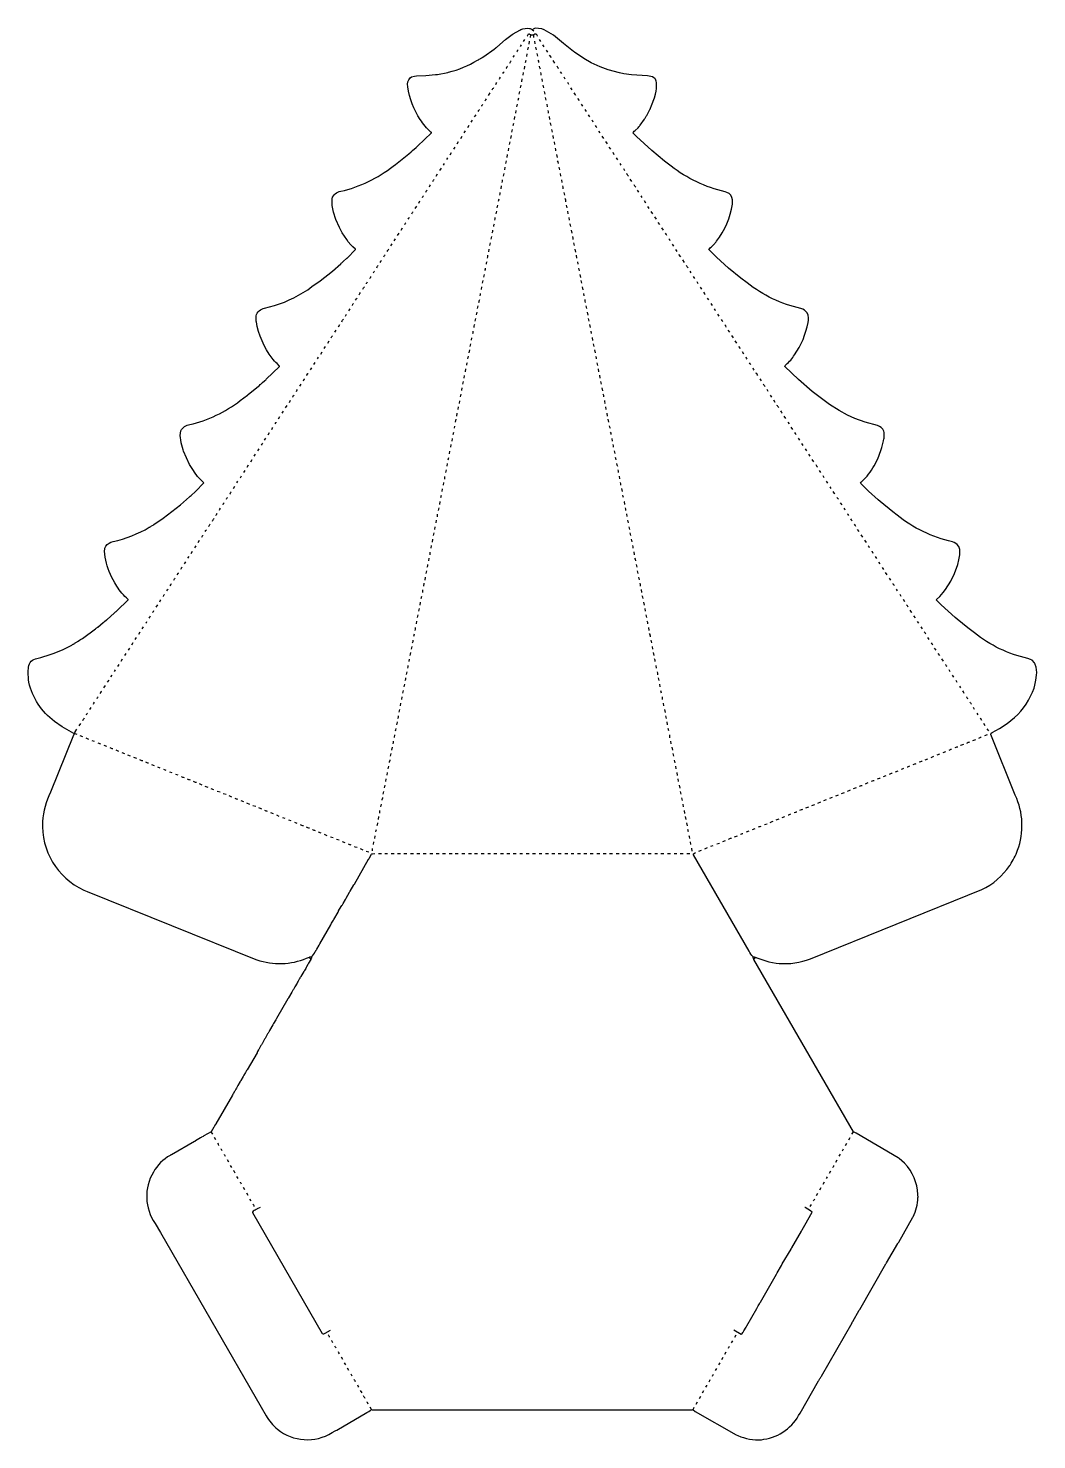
# Model space of a CAD drawing. Extents: x 2 to 7490, y 4 to 5194.
# Drawn here: x 2 to 3709, y 4 to 5194 of the extents above; entities that cross this region are included whole.
import ezdxf

# ---------------------------------------------------------------- set-up
doc = ezdxf.new("R2010")
doc.units = 0
doc.layers.get('0').update_dxf_attribs({"linetype": 'CONTINUOUS'})

msp = doc.modelspace()

# ---------------------------------------------------------------- linework, layer by layer
at = {"color": 7, "linetype": 'CONTINUOUS'}
for points in [[(182, 2597, -0.096114), (173.9, 2599.8), (173, 2600), (170.088235, 2600.352941), (152.1, 2610.2), (126.153846, 2625.230769), (98.195122, 2645.243902, -0.176602), (4.439024, 2789.04878), (3.473815, 2798.023691), (2, 2828), (3.468966, 2844.972414, -0.341539), (34.1, 2876.7), (47.911765, 2880.352941), (83.1, 2890.7), (93.9, 2894.3), (127.9, 2908.2), (162.1, 2925.8, 0.078461), (165.1, 2927.8), (167.1, 2928.8, 0.118981), (170, 2931, 0.129316), (175.1, 2933.8), (182, 2938, -0.067868), (185.1, 2939.8), (191, 2944, 0.096585), (197, 2948), (200.9, 2950.2), (249, 2985), (252, 2988, 0.212214), (255, 2990, -0.184026), (258, 2992), (278, 3009, 0.108348), (284, 3014), (288, 3017, -0.184026), (291, 3019), (319, 3044, -0.071068), (327, 3051), (328, 3052), (369, 3092), (369, 3094, -0.075859), (327.769231, 3141.846154), (320.230769, 3154.153846), (308.2, 3177.1), (303.8, 3185.9, -0.085063), (282, 3271), (283.439024, 3279.95122, -0.08344), (287.2, 3289.9, -0.192717), (313.9, 3306.3, 0.077064), (447.1, 3358.8, 0.118981), (450, 3361, 0.129316), (455.1, 3363.8), (460.9, 3367.2, -0.103766), (464, 3369), (498, 3392), (562, 3442), (595, 3471, -0.076982), (601, 3476), (617, 3491), (648, 3522), (648, 3523), (646, 3524), (624, 3546), (613.230769, 3561.153846), (609.230769, 3567.153846), (595.2, 3590.1), (583.2, 3614.1), (573.3, 3639.1), (571.7, 3643.9), (564.384615, 3670.076923), (562.594595, 3679.932432, -0.116979), (563.352941, 3713.911765, -0.259278), (595.911765, 3736.352941, 0.106384), (781.1, 3824.8), (808, 3845, -0.184026), (811, 3847), (848.1, 3877.8, 0.063415), (855, 3884, 0.064905), (863, 3891), (870, 3897, -0.083767), (875, 3901), (877, 3903), (926, 3950), (926, 3952), (917, 3961, -0.074607), (898.76, 3980.82, -0.123323), (840.58, 4114.94), (840, 4116), (840, 4136, -0.315795), (871.1, 4164.7), (906.911765, 4174.352941, 0.084524), (1045.1, 4243.8), (1074.9, 4265.2), (1120, 4301), (1151, 4328, -0.064905), (1159, 4335), (1160, 4336), (1172.9, 4348.2), (1174, 4349), (1205, 4380), (1205, 4382), (1195, 4390), (1188, 4397), (1178.24, 4409.18), (1172.76, 4416.82), (1156.230769, 4442.153846), (1146.2, 4461.1), (1133.3, 4490.1), (1124.352941, 4518.088235, -0.079067), (1119, 4567, -0.298981), (1150.9, 4594.3, 0.108274), (1343.9, 4687.2), (1351.9, 4693.2), (1401, 4732), (1410, 4740, -0.083767), (1415, 4744), (1428, 4756, -0.083767), (1433, 4760), (1484, 4809, 0.516071), (1482.22069, 4812.248276, -0.076654), (1443.230769, 4858.153846, -0.113542), (1397.554455, 4978.955446, -0.238641), (1406.1, 5011.8), (1411.1, 5014.8), (1422.053846, 5017.569231), (1428.946154, 5018.430769), (1463.976309, 5020.473815), (1499.053846, 5023.569231), (1505.946154, 5024.430769), (1544.088235, 5031.647059), (1546.911765, 5032.352941, 0.071576), (1653, 5076, 0.133925), (1660, 5080, 0.129316), (1665.1, 5082.8), (1667, 5084, -0.145376), (1671, 5086), (1676.9, 5090.2), (1714.9, 5117.2), (1721, 5122, -0.184026), (1724, 5124), (1757, 5152), (1781, 5171), (1785.1, 5173.8), (1808.9, 5187.2), (1812.9, 5189.2, -0.118343), (1844.088235, 5193.352941, -0.169325), (1854, 5188), (1856, 5188), (1861, 5185)], [(2667, 1779), (2671, 1780), (2687.1, 1773.2), (2687.9, 1772.8), (2717.088235, 1763.352941), (2723.911765, 1761.647059), (2750.94, 1756.58), (2762, 1755, 0.108204), (2877.1, 1771.8), (3507.1, 2026.8, 0.133857), (3609.8, 2115.1), (3611, 2117, 0.066957), (3638.7, 2171.1, 0.200829), (3630.3, 2374.1), (3540, 2597, -0.332348), (3545, 2604), (3573, 2619), (3600, 2637), (3628, 2659, 0.125272), (3699.3, 2767.9), (3702.3, 2777.9), (3706.405405, 2796.932432), (3709, 2815, 0.110209), (3703.8, 2854.9), (3703.2, 2856.1), (3701, 2861), (3692, 2870), (3685.9, 2872.8), (3676.088235, 2876.352941, -0.110174), (3480.18, 2970.24), (3455.804878, 2988.756098), (3416.211765, 3021.247059), (3409.788235, 3026.752941), (3358, 3074), (3340, 3092), (3341, 3094), (3353, 3105), (3365.2, 3118.9), (3374, 3130), (3393.2, 3160.9), (3406.7, 3189.1), (3418.7, 3222.1), (3423.352941, 3238.911765), (3427, 3258), (3427, 3277), (3422.8, 3288.9), (3422.2, 3290.1, 0.149615), (3399.1, 3305.3, -0.114174), (3195.82, 3403.76), (3179.82, 3415.76), (3134.216814, 3453.247788), (3126.783186, 3459.752212), (3091, 3492), (3062, 3521, -0.236068), (3066, 3527, 0.081141), (3111.8, 3585.1), (3124.8, 3611.1), (3136.7, 3641.1), (3140.3, 3651.9), (3146.384615, 3676.923077), (3147.42, 3683.94), (3148, 3685), (3148, 3708), (3146.647059, 3711.911765, 0.242025), (3124.1, 3733.2), (3078.9, 3745.7), (3041.1, 3759.2), (3013.9, 3771.8), (2983.153846, 3788.230769), (2947.846154, 3810.769231), (2898.195122, 3847.243902), (2883.804878, 3858.756098), (2833.230032, 3902.249201), (2783, 3950, -0.181335), (2788, 3957, 0.07635), (2819, 3993, 0.107929), (2868.554455, 4112.044554, 0.160947), (2865.7, 4146.9, 0.180334), (2841.911765, 4163.647059, -0.111964), (2645.18, 4257.24), (2621.82, 4274.76), (2576.788235, 4311.752941), (2532, 4352), (2504, 4380, -0.162278), (2507, 4384, -0.064525), (2514, 4390), (2526, 4403, 0.072465), (2532, 4411, 0.129359), (2590.439024, 4546.95122), (2591, 4563, 0.288968), (2570.1, 4590.2), (2563.9, 4592.7, -0.111521), (2365.18, 4687.24), (2340.82, 4705.76), (2293.783186, 4744.752212), (2238, 4796), (2226, 4808, -0.316576), (2230, 4815), (2233.1, 4817.8), (2244, 4828), (2247, 4832, 0.150174), (2250, 4836), (2251, 4837), (2268, 4860), (2269, 4862, 0.120666), (2271, 4866), (2273.8, 4870.1, -0.118981), (2276, 4873), (2287.8, 4897.1, 0.444956), (2289.2, 4899.9), (2293.3, 4909.9), (2303.647059, 4938.088235), (2307.615385, 4952.076923, 0.065724), (2312, 4994), (2310.615385, 4998.923077, 0.178426), (2302.1, 5012.2, 0.131637), (2278.967005, 5018.538071), (2220.040984, 5022.45082), (2191.067568, 5026.405405), (2175.076923, 5029.384615), (2133.9, 5040.7), (2104.9, 5051.7), (2071.1, 5067.2), (2043.9, 5082.8), (2009.82, 5105.76), (2005.82, 5108.76), (1969.211765, 5137.247059), (1954.783186, 5149.752212, 0.093657), (1889.94, 5191.58), (1866, 5194, 0.202168), (1856, 5188)], [(1836, 5165), (1836.8, 5166.1), (1841, 5173), (1844, 5173), (1845, 5172, 0.193228), (1860, 5170), (1861.1, 5170.8), (1864, 5173), (1868, 5173, -0.1311), (1873, 5165)], [(1886, 5145, 0.116472), (1881, 5153)], [(1798, 5107), (1799.2, 5108.9, 0.103766), (1801, 5112), (1803, 5114)], [(1870, 5114, 0.09779), (1868, 5124)], [(1772, 5066), (1775, 5071, -0.212214), (1777, 5074)], [(1879, 5068, 0.084195), (1877, 5077)], [(1885, 5044, -0.111731), (1882, 5054)], [(1952, 5046, -0.122512), (1946, 5054)], [(1721, 4987, -0.147619), (1725, 4994)], [(1734, 5007, -0.133925), (1738, 5014)], [(1747, 5027, -0.133925), (1751, 5034)], [(1888, 5021, 0.09779), (1886, 5031)], [(1897, 4975, 0.09779), (1895, 4985)], [(1681, 4927, 0.105975), (1686, 4935)], [(1708, 4967, -0.120674), (1714, 4976)], [(1807, 4951, 0.09779), (1809, 4961)], [(1906, 4929, 0.134143), (1903, 4939)], [(2015, 4947), (2013.8, 4948.9, 0.069519), (2009, 4956)], [(1656, 4888), (1659, 4892, -0.212214), (1661, 4895)], [(1669, 4908), (1670, 4910, 0.15463), (1673, 4915)], [(1798, 4905, 0.09779), (1800, 4915)], [(1915, 4882, 0.09779), (1913, 4892)], [(1924, 4836, 0.1709), (1921, 4846)], [(2066, 4868, 0.116472), (2061, 4876)], [(2079, 4848, 0.116472), (2074, 4856)], [(2092, 4828, 0.116472), (2087, 4836)], [(1771, 4766, 0.09779), (1773, 4776)], [(1780, 4812, 0.09779), (1782, 4822)], [(1942, 4743, 0.09779), (1940, 4753)], [(1951, 4697, 0.1709), (1948, 4707)], [(1489, 4630), (1492, 4635, -0.212214), (1494, 4638)], [(1744, 4627, 0.09779), (1746, 4637)], [(2208, 4650, 0.101477), (2201, 4659)], [(1451, 4571, -0.165523), (1455, 4578)], [(1464, 4591, -0.171903), (1468, 4598)], [(1477, 4611, -0.165523), (1481, 4618)], [(1735, 4580, 0.063906), (1737, 4590)], [(1969, 4604, 0.09779), (1967, 4614)], [(1978, 4556, 0.218648), (1975, 4568)], [(2235, 4610, -0.074378), (2229, 4618)], [(1412, 4512), (1414.2, 4515.9, 0.103766), (1416, 4519)], [(1726, 4534, 0.09779), (1728, 4544)], [(1386, 4472), (1388, 4476, 0.184026), (1390, 4479)], [(1399, 4492), (1401.2, 4495.9, 0.103766), (1403, 4499)], [(1713, 4465, -0.121284), (1716, 4475)], [(1717, 4488, 0.09779), (1719, 4498)], [(1996, 4465, 0.1709), (1993, 4475)], [(1708, 4442, 0.084195), (1710, 4451)], [(2005, 4417, 0.067304), (2004, 4428)], [(2349, 4432, 0.116472), (2344, 4440)], [(2362, 4412, 0.116472), (2357, 4420)], [(1309, 4353), (1310.8, 4356.1, -0.089283), (1314, 4361)], [(1322, 4373), (1323.8, 4376.1, -0.089283), (1327, 4381)], [(1699, 4395, 0.09779), (1701, 4405)], [(1283, 4313), (1284.8, 4316.1, -0.089283), (1288, 4321)], [(1296, 4333), (1297.8, 4336.1, -0.089283), (1301, 4341)], [(1681, 4303, 0.084195), (1683, 4312)], [(1686, 4326, -0.121284), (1689, 4336)], [(1690, 4349, 0.09779), (1692, 4359)], [(2428, 4313, -0.122512), (2422, 4321)], [(1245, 4254, -0.129316), (1247.8, 4259.1), (1249, 4261)], [(1258, 4274, -0.129316), (1260.8, 4279.1), (1262, 4281)], [(1271, 4294, -0.129316), (1273.8, 4299.1), (1275, 4301)], [(1672, 4256, 0.09779), (1674, 4266)], [(1219, 4214, -0.105975), (1224, 4222)], [(1232, 4234, -0.120674), (1238, 4243)], [(1663, 4210, 0.084195), (1665, 4219)], [(2491, 4214), (2489.8, 4215.9, 0.069519), (2485, 4223)], [(1181, 4155, -0.153718), (1185, 4162)], [(1194, 4175, -0.153718), (1198, 4182)], [(1205, 4194), (1208.8, 4199.1, -0.118981), (1211, 4202)], [(1659, 4186, -0.122072), (1662, 4197)], [(2050, 4185, 0.067304), (2049, 4196)], [(2529, 4155, 0.079116), (2525, 4162)], [(1155, 4115, -0.150436), (1161, 4124)], [(1641, 4094, -0.084195), (1643, 4103), (1644, 4104)], [(1645, 4117, 0.063906), (1647, 4127)], [(2542, 4135, 0.116472), (2537, 4143)], [(2555, 4115, 0.116472), (2550, 4123)], [(2568, 4095, 0.116472), (2563, 4103)], [(1116, 4056), (1118.2, 4059.9, 0.103766), (1120, 4063)], [(1636, 4071, 0.084195), (1638, 4080)], [(1614, 3955, -0.143429), (1617, 3965)], [(1618, 3978, 0.063906), (1620, 3988)], [(2091, 3978, 0.084195), (2089, 3987)], [(2645, 3977, -0.084471), (2641, 3984)], [(2658, 3957, -0.084471), (2654, 3964)], [(2671, 3937, -0.084471), (2667, 3944)], [(2684, 3917, -0.084471), (2680, 3924), (2677, 3926)], [(975, 3838, -0.153718), (979, 3845)], [(988, 3858, -0.153718), (992, 3865)], [(1001, 3878, -0.153718), (1005, 3885)], [(2118, 3839, 0.084195), (2116, 3848)], [(2711, 3877, -0.122512), (2705, 3885)], [(2122, 3814), (2123, 3816, -0.084195), (2121, 3825)], [(2761, 3798, 0.101477), (2754, 3807)], [(910, 3739), (912.2, 3742.9, 0.103766), (914, 3746)], [(2774, 3778), (2772.8, 3779.9, 0.069519), (2768, 3787)], [(897, 3719, 0.074103), (901, 3726)], [(2142, 3722, -0.134143), (2139, 3732)], [(2145, 3700, 0.084195), (2143, 3709)], [(2825, 3699, 0.116472), (2820, 3707)], [(2838, 3679, 0.116472), (2833, 3687)], [(859, 3661), (861.8, 3665.1, -0.118981), (864, 3668)], [(2154, 3653, 0.063906), (2152, 3663)], [(2163, 3607, 0.084195), (2161, 3616)], [(2169, 3583, -0.134143), (2166, 3593)], [(2904, 3580, -0.122512), (2898, 3588)], [(782, 3541, -0.162817), (785, 3546), (786, 3548)], [(795, 3561, -0.067402), (799, 3568)], [(2172, 3560, 0.09779), (2170, 3570)], [(2181, 3514, 0.063906), (2179, 3524)], [(2967, 3481), (2965.8, 3482.9, 0.069519), (2961, 3490)], [(705, 3422, -0.120218), (709, 3429)], [(718, 3442, -0.165523), (722, 3449)], [(731, 3462, -0.171903), (735, 3469)], [(2190, 3468, 0.084195), (2188, 3477)], [(2199, 3421, 0.09779), (2197, 3431)], [(3005, 3422, 0.079116), (3001, 3429)], [(679, 3382, -0.150436), (685, 3391)], [(692, 3402, -0.256569), (694, 3406, -0.138784), (695.8, 3409.1), (696, 3410)], [(2208, 3375, 0.09779), (2206, 3385)], [(3018, 3402, 0.079116), (3014, 3409)], [(3031, 3382, 0.069701), (3026, 3390)], [(640, 3323), (642.2, 3326.9, 0.103766), (644, 3330)], [(653, 3343), (655, 3347, 0.184026), (657, 3350)], [(665, 3362), (667, 3364, -0.129316), (669.8, 3369.1), (671, 3371)], [(2217, 3329, 0.084195), (2215, 3338)], [(3044, 3362, 0.069701), (3039, 3370)], [(2226, 3282, 0.09779), (2224, 3292)], [(3095, 3283, 0.116472), (3090, 3291)], [(3108, 3263), (3105.230769, 3268.153846, -0.092595), (3104, 3271)], [(1469, 3212, 0.09779), (1471, 3222)], [(2235, 3236, 0.1709), (2232, 3246)], [(537, 3164), (540, 3169, -0.212214), (542, 3172)], [(550, 3184), (553, 3189, -0.212214), (555, 3192)], [(563, 3205), (564.2, 3206.9, 0.103766), (566, 3210), (568, 3212)], [(2244, 3189, 0.09779), (2242, 3199)], [(512, 3125, -0.147619), (516, 3132)], [(524, 3144), (525.8, 3147.1, -0.089283), (529, 3152)], [(2253, 3143, 0.09779), (2251, 3153)], [(3187, 3144, -0.122512), (3181, 3152)], [(486, 3085, -0.147619), (490, 3092)], [(499, 3105, -0.133925), (503, 3112)], [(2262, 3097, 0.1709), (2259, 3107)], [(3237, 3065, 0.101477), (3230, 3074)], [(434, 3006, 0.074103), (438, 3013)], [(446, 3025, 0.105975), (451, 3033)], [(459, 3045, 0.105975), (464, 3053)], [(1433, 3027, 0.09779), (1435, 3037)], [(2280, 3004, 0.1709), (2277, 3014)], [(3250, 3045), (3248.8, 3046.9, 0.069519), (3244, 3054)], [(1424, 2980, 0.09779), (1426, 2990)], [(2289, 2956, 0.218648), (2286, 2968)], [(3301, 2966, 0.116472), (3296, 2974)], [(1415, 2934, 0.09779), (1417, 2944)], [(3314, 2946, 0.116472), (3309, 2954)], [(3327, 2926, 0.116472), (3322, 2934)], [(1406, 2888, 0.09779), (1408, 2898)], [(2307, 2865, 0.1709), (2304, 2875)], [(3380, 2847, -0.122512), (3374, 2855)], [(1388, 2795, 0.09779), (1390, 2805)], [(1397, 2841, 0.09779), (1399, 2851)], [(2316, 2817, 0.067304), (2315, 2828)], [(267, 2748), (270, 2753, -0.212214), (272, 2756)], [(1379, 2749, 0.09779), (1381, 2759)], [(3443, 2748), (3441.8, 2749.9, 0.069519), (3437, 2757)], [(242, 2709, -0.153718), (246, 2716)], [(255, 2729, -0.165523), (259, 2736)], [(3457, 2728, -0.074378), (3451, 2736)], [(3470, 2708, -0.074378), (3464, 2716)], [(203, 2649, -0.150436), (209, 2658)], [(216, 2669, -0.153718), (220, 2676)], [(229, 2689, -0.165523), (233, 2696)], [(1361, 2656, 0.09779), (1363, 2666)], [(171, 2600), (170.2, 2597.9, -0.118981), (168, 2595), (83.3, 2384.9, 0.087483), (54.541176, 2277.035294, 0.308313), (206.1, 2025.2), (218.1, 2020.2), (838.9, 1769.7), (853.9, 1764.7, 0.178336), (1036.1, 1778.8), (1037, 1779, -0.235337), (1043, 1779), (1047, 1783), (1053.8, 1793.1), (1056, 1796, -0.129316), (1058.8, 1801.1), (1059.8, 1803.1, -0.089283), (1063, 1808), (1071.2, 1822.9, -0.113019), (1074, 1827), (1114, 1897, 0.079147), (1117, 1903), (1122, 1911, 0.079147), (1125, 1917), (1141, 1944, 0.120666), (1143, 1948), (1152.8, 1964.1, -0.067868), (1157, 1971, -0.129316), (1159.8, 1976.1), (1168, 1990, -0.129316), (1170.8, 1995.1), (1183.2, 2016.9, -0.113019), (1186, 2021), (1198.8, 2044.1, -0.118981), (1201, 2047), (1253, 2138), (1254, 2139, -0.129316), (1256.8, 2144.1), (1264, 2157, -0.130794), (1267.044554, 2158.554455), (1276, 2159)], [(1352, 2610, 0.084195), (1354, 2619)], [(1357, 2633, -0.084195), (1359, 2642), (1360, 2643)], [(2361, 2585, 0.067304), (2360, 2596)], [(313, 2544, -0.081845), (303, 2548)], [(1343, 2563, 0.063906), (1345, 2573)], [(3409, 2549), (3412.9, 2550.2, -0.131934), (3419, 2552)], [(3452, 2565, -0.128309), (3463, 2570)], [(3496, 2584), (3501.1, 2585.8, -0.113888), (3505, 2587)], [(335, 2535, -0.081845), (325, 2539)], [(423, 2500, -0.135283), (412, 2504)], [(444, 2491, -0.081845), (434, 2495)], [(1334, 2517, 0.09779), (1336, 2527)], [(3277, 2496), (3283.1, 2497.8, -0.138157), (3288, 2499)], [(3387, 2540), (3392.1, 2541.8, -0.113888), (3396, 2543)], [(576, 2438, -0.108388), (565, 2442)], [(1325, 2471, 0.084195), (1327, 2480)], [(3168, 2451, -0.081845), (3178, 2455)], [(3212, 2469), (3216.1, 2470.7, 0.105796), (3221, 2473)], [(3233, 2478, 0.081845), (3243, 2482)], [(3255, 2487), (3261.1, 2488.8, -0.138157), (3266, 2490)], [(598, 2429, -0.064772), (587, 2433)], [(620, 2420, -0.081565), (609.9, 2423.8), (609, 2424)], [(3014, 2388, -0.128309), (3025, 2393)], [(3058, 2407), (3061.9, 2408.3, -0.074614), (3067, 2410)], [(3102, 2425), (3105.9, 2426.2, -0.0734), (3112, 2428)], [(3124, 2434), (3127.9, 2435.2, -0.0734), (3134, 2437)], [(751, 2367, -0.081845), (741, 2371)], [(773, 2358, -0.081845), (763, 2362)], [(1307, 2378, 0.084195), (1309, 2387)], [(2971, 2372), (2974.9, 2373.2, -0.131934), (2981, 2375)], [(861, 2323, -0.108388), (850, 2327)], [(882, 2314, -0.081845), (872, 2318)], [(2795, 2301, 0.081845), (2805, 2305)], [(2817, 2310), (2823.1, 2311.8, -0.138157), (2828, 2313)], [(2839, 2319), (2845.1, 2320.8, -0.138157), (2850, 2322)], [(1014, 2261, -0.108388), (1003, 2265)], [(1036, 2252, -0.064772), (1025, 2256)], [(1058, 2243, -0.081565), (1047.9, 2246.8), (1047, 2247)], [(1280, 2239, 0.084195), (1282, 2248)], [(1285, 2262, -0.084195), (1287, 2271), (1288, 2272)], [(2620, 2230), (2625.1, 2231.8, -0.113888), (2629, 2233)], [(2664, 2248), (2667.9, 2249.2, -0.0734), (2674, 2251)], [(2686, 2257), (2689.9, 2258.2, -0.0734), (2696, 2260)], [(2729, 2273, -0.128309), (2740, 2278)], [(1189, 2190, -0.081845), (1179, 2194)], [(1211, 2181), (1204.1, 2183.3, -0.089945), (1201, 2185)], [(2433, 2214), (2434, 2216, -0.084195), (2432, 2225)], [(2555, 2204), (2558.9, 2205.2, -0.0734), (2565, 2207)], [(2576, 2211, -0.135474), (2587, 2216)], [(1043, 1779, -0.389233), (1041, 1772), (1041, 1770), (1032.8, 1756.1), (1032, 1755, 0.120666), (1030, 1751), (1025, 1743, 0.079147), (1022, 1737), (1017, 1729, 0.120666), (1015, 1725), (1004.2, 1706.9, -0.089283), (1001, 1702, -0.129316), (998.2, 1696.9), (994.2, 1689.9, -0.067868), (990, 1683), (982.2, 1668.9, -0.089283), (979, 1664), (976.8, 1659.1, 0.065958), (973.8, 1654.1, -0.06304), (971.2, 1649.9), (959.2, 1628.9, -0.118981), (957, 1626), (956.8, 1625.1), (915, 1553, -0.129316), (912.2, 1547.9), (904, 1534, -0.129316), (901.2, 1528.9), (889, 1508, -0.129316), (886.2, 1502.9), (885.2, 1500.9, -0.089283), (882, 1496), (873.8, 1481.1, -0.113019), (871, 1477), (861.8, 1460.1, -0.06304), (859.2, 1455.9), (858.8, 1455.1, -0.113019), (856, 1451), (850.8, 1441.1, -0.06304), (848.2, 1436.9), (845, 1431, 0.120666), (843, 1427), (806.2, 1363.9, -0.089283), (803, 1359, -0.129316), (800.2, 1353.9), (794.8, 1344.1, -0.113019), (792, 1340), (783.8, 1325.1, -0.113019), (781, 1321), (772.8, 1306.1, -0.113019), (770, 1302), (767, 1296, 0.079147), (764, 1290), (761.2, 1285.9, -0.118981), (759, 1283), (756, 1277, 0.079147), (753, 1271), (691, 1165, -0.129316), (688.2, 1159.9), (686.8, 1157.1, -0.06304), (684.2, 1152.9), (674, 1136), (647.9, 1121.2, 0.078461), (644.9, 1119.2), (639, 1116, -0.120666), (635, 1114), (616.9, 1103.2, 0.118981), (614, 1101), (613.1, 1100.8), (529, 1052, 0.129316), (523.9, 1049.2, 0.138959), (462, 988, 0.291221), (468.2, 799.1), (487.769231, 765.846154), (858.2, 124.1), (876.230769, 92.153846, 0.086867), (917.82, 42.76, 0.317407), (1119.1, 29.8), (1130, 36, -0.079147), (1136, 39), (1247, 104, 0.129316), (1252.1, 106.8), (1254.1, 107.8), (1259, 111), (1261, 113, 0.212214), (1264, 115), (1266, 114), (2443, 114), (2445, 115), (2454.153846, 108.230769), (2604.9, 21.8), (2610.9, 18.8, 0.114355), (2697, 4), (2705.95122, 5.439024, 0.246387), (2839.2, 101.9), (2907.2, 219.9, -0.113019), (2910, 224), (2912.2, 228.9, 0.065958), (2915.2, 233.9, -0.06304), (2917.8, 238.1), (3030.2, 433.9, -0.06304), (3032.8, 438.1), (3056.8, 480.1, -0.118981), (3059, 483), (3155, 650, 0.120666), (3157, 654), (3199.2, 725.9, -0.113019), (3202, 730), (3254.3, 821.9), (3254.8, 823.1, 0.110416), (3272.461929, 893.967005), (3273, 895), (3272.461929, 905.032995, 0.186418), (3223.248619, 1020.223757), (3223, 1021), (3203.18, 1038.24), (3199.82, 1040.76), (3044.9, 1130.8), (3036, 1136), (2669.4, 1770.2), (2669, 1772), (2667, 1774), (2667, 1779, -0.080831), (2651.769231, 1800.846154), (2447, 2155), (2447, 2158, -0.105975), (2455, 2163)], [(703, 1086, 0.073852), (699, 1094)], [(3030, 1127), (3034, 1133, 0.184026), (3036, 1136)], [(715, 1066), (712.230769, 1071.153846, -0.092595), (711, 1074)], [(727, 1045), (724.230769, 1050.153846, -0.092595), (723, 1053)], [(763, 984), (759.8, 988.9, 0.095372), (757, 993)], [(2960, 1005, -0.129316), (2962.8, 1010.1), (2964, 1012)], [(774, 964, 0.069701), (769, 972)], [(786, 943), (783.230769, 948.153846, -0.092595), (782, 951)], [(2889, 882, -0.129316), (2891.8, 887.1), (2893, 890)], [(854, 858), (844.1, 852.8, 0.06304), (839.9, 850.2, 0.080388), (826, 841), (826, 839), (1083, 394, 0.343446), (1093, 396), (1113, 407)], [(833, 861, 0.093395), (828, 870)], [(2596, 408), (2623, 392.5, 0.160925), (2629, 398), (2630, 399, -0.129316), (2632.8, 404.1), (2641, 418, -0.129316), (2643.8, 423.1), (2680.2, 486.9, -0.113019), (2683, 491, -0.129316), (2685.8, 496.1), (2689.8, 503.1, -0.067868), (2694, 510), (2753, 613, 0.120666), (2755, 617), (2771, 644, 0.079147), (2774, 650), (2806, 704, -0.129316), (2808.8, 709.1), (2844.2, 770.9, -0.06304), (2846.8, 775.1), (2857, 793), (2884, 840), (2878, 846), (2858.1, 857.2), (2857, 858)], [(1110, 381, 0.133455), (1104, 390)], [(1122, 360, 0.070776), (1117, 369)], [(1134, 340), (1132.2, 343.1, 0.085479), (1129, 348)], [(1146, 320, -0.112445), (1142, 327)], [(2576, 340), (2578, 344, 0.120666), (2580, 348)], [(1205, 217), (1203.2, 220.1, 0.085479), (1200, 225)], [(2505, 217, -0.129316), (2507.8, 222.1), (2509, 225)], [(2517, 238, -0.162817), (2520, 243), (2521, 245)], [(1217, 197, -0.112445), (1213, 204)], [(1240, 156, 0.093322), (1234, 165)], [(2493, 197), (2495.2, 200.9, 0.103766), (2497, 204)], [(1252, 135), (1249.230769, 140.153846, -0.092595), (1248, 143)], [(2445, 115), (2447, 118, 0.15463), (2450, 123)]]:
    msp.add_lwpolyline(points, format="xyb", dxfattribs=at)
for points in [[(1823, 5145), (1828, 5153)], [(1844, 5136), (1845, 5146)], [(1848, 5160), (1850, 5170)], [(1861, 5160), (1860, 5170)], [(1866, 5137), (1864, 5147)], [(1785, 5087), (1790, 5094)], [(1811, 5127), (1815, 5133)], [(1835, 5090), (1836, 5100)], [(1839, 5114), (1841, 5124)], [(1875, 5091), (1873, 5101)], [(1899, 5126), (1894, 5133)], [(1912, 5106), (1907, 5113)], [(1925, 5086), (1918, 5095)], [(1759, 5046), (1759.7, 5047.1), (1763, 5053), (1764, 5054)], [(1826, 5044), (1827, 5054)], [(1830, 5068), (1832, 5077)], [(1938, 5066), (1932, 5075)], [(1812, 4975), (1814, 4985)], [(1817, 4997), (1818, 5008)], [(1821, 5021), (1823, 5031)], [(1893, 4998), (1891, 5008)], [(1963, 5027), (1959, 5034)], [(1976, 5007), (1972, 5014)], [(1989, 4987), (1985, 4994)], [(1694, 4947), (1700, 4956)], [(1803, 4929), (1805, 4938)], [(1902, 4951), (1900, 4961)], [(2002, 4967), (1997, 4975)], [(2028, 4928), (2022, 4936)], [(1794, 4882), (1796, 4892)], [(1911, 4905), (1909, 4915)], [(2041, 4908), (2036, 4915)], [(2054, 4888), (2049, 4895)], [(1618, 4829), (1623, 4837)], [(1630, 4848), (1635, 4856)], [(1643, 4868), (1648, 4876)], [(1785, 4836), (1787, 4845)], [(1790, 4858), (1791, 4869)], [(1920, 4858), (1918, 4869)], [(1579, 4769), (1584, 4777)], [(1592, 4789), (1597, 4797)], [(1605, 4809), (1610, 4817)], [(1776, 4789), (1778, 4799)], [(1929, 4812), (1927, 4822)], [(1933, 4789), (1932, 4799)], [(1938, 4766), (1936, 4776)], [(2105, 4809), (2100, 4816)], [(2118, 4789), (2112, 4797)], [(2131, 4769), (2125, 4777)], [(1553, 4729), (1558, 4737)], [(1566, 4749), (1571, 4757)], [(1763, 4719), (1764, 4730)], [(1767, 4743), (1769, 4753)], [(1947, 4719), (1945, 4730)], [(2144, 4749), (2138, 4757)], [(2156, 4729), (2152, 4737)], [(1515, 4671), (1521, 4679)], [(1528, 4691), (1532, 4697)], [(1541, 4711), (1545, 4717)], [(1754, 4673), (1755, 4683)], [(1758, 4697), (1760, 4706)], [(1956, 4673), (1954, 4683)], [(2169, 4710), (2165, 4717)], [(2182, 4690), (2178, 4697)], [(2195, 4670), (2191, 4677)], [(1502, 4650), (1507, 4659)], [(1749, 4650), (1751, 4660)], [(1960, 4650), (1959, 4660)], [(1965, 4627), (1963, 4637)], [(2221, 4630), (2215, 4639)], [(1740, 4604), (1742, 4614)], [(1974, 4580), (1972, 4590)], [(2246, 4591), (2242, 4598)], [(2259, 4571), (2255, 4578)], [(1424, 4531), (1430, 4540)], [(1438, 4551), (1442, 4559)], [(1722, 4511), (1724, 4521)], [(1731, 4558), (1733, 4567)], [(1983, 4534), (1981, 4544)], [(1987, 4511), (1986, 4521)], [(2272, 4551), (2267, 4559)], [(2285, 4531), (2280, 4539)], [(2298, 4512), (2292, 4520)], [(1992, 4488), (1990, 4498)], [(2311, 4492), (2305, 4500)], [(2324, 4472), (2318, 4480)], [(1347, 4412), (1352, 4420)], [(1360, 4432), (1365, 4440)], [(1373, 4452), (1378, 4460)], [(1704, 4418), (1706, 4428)], [(2001, 4441), (1999, 4451)], [(2337, 4452), (2331, 4460)], [(1335, 4394), (1340, 4401)], [(1695, 4372), (1697, 4382)], [(2010, 4395), (2008, 4405)], [(2015, 4371), (2013, 4382)], [(2375, 4393), (2370, 4400)], [(2388, 4373), (2383, 4380)], [(2401, 4353), (2394, 4362)], [(2019, 4349), (2017, 4359)], [(2023, 4326), (2022, 4335)], [(2028, 4302), (2026, 4312)], [(2414, 4333), (2408, 4342)], [(1677, 4279), (1679, 4289)], [(2033, 4278), (2031, 4289)], [(2037, 4256), (2035, 4266)], [(2439, 4294), (2435, 4301)], [(2452, 4274), (2448, 4281)], [(2465, 4254), (2461, 4261)], [(1668, 4233), (1670, 4243)], [(2042, 4232), (2040, 4243)], [(2046, 4210), (2044, 4219)], [(2478, 4234), (2473, 4242)], [(1654, 4163), (1656, 4173)], [(2055, 4163), (2053, 4173)], [(2504, 4195), (2499, 4202)], [(2517, 4175), (2512, 4182)], [(1142, 4096), (1147, 4104)], [(1168, 4135), (1172, 4143)], [(1650, 4140), (1652, 4150)], [(2060, 4139), (2058, 4150)], [(2064, 4117), (2062, 4127)], [(2069, 4093), (2067, 4104)], [(1129, 4076), (1134, 4084)], [(1632, 4047), (1633, 4056)], [(2073, 4071), (2071, 4080)], [(2078, 4046), (2076, 4057)], [(2581, 4076), (2575, 4084)], [(2594, 4056), (2588, 4064)], [(1077, 3996), (1082, 4004)], [(1090, 4016), (1095, 4024)], [(1103, 4036), (1108, 4044)], [(1623, 4001), (1625, 4011)], [(1627, 4024), (1629, 4034)], [(2082, 4024), (2080, 4034)], [(2087, 4000), (2085, 4011)], [(2607, 4036), (2601, 4044)], [(2620, 4016), (2614, 4024)], [(2632, 3996), (2628, 4004)], [(1039, 3938), (1044, 3945)], [(1052, 3958), (1057, 3965)], [(1065, 3978), (1069, 3984)], [(2096, 3954), (2094, 3964)], [(1013, 3897), (1013.7, 3898.1), (1017, 3904), (1018, 3905)], [(1026, 3917), (1026.7, 3918.1), (1030, 3924), (1031, 3925)], [(1600, 3885), (1602, 3895)], [(1605, 3907), (1606, 3917)], [(1609, 3931), (1611, 3941)], [(2100, 3931), (2098, 3941)], [(2105, 3907), (2103, 3918)], [(2109, 3885), (2107, 3895)], [(2697, 3897), (2692, 3905)], [(1591, 3839), (1593, 3848)], [(1596, 3862), (1596.352941, 3864.911765), (1597.5, 3871), (1597, 3872)], [(2114, 3861), (2112, 3872)], [(2722, 3858), (2718, 3865)], [(2735, 3838), (2731, 3845)], [(948, 3798), (954, 3807)], [(962, 3818), (966, 3826)], [(1582, 3792), (1584, 3802)], [(1587, 3814), (1588, 3824)], [(2127, 3792), (2125, 3802)], [(2748, 3818), (2743, 3826)], [(922, 3758), (927, 3766)], [(935, 3778), (940, 3786)], [(1573, 3746), (1575, 3756)], [(1578, 3768), (1579, 3778)], [(2132, 3768), (2130, 3779)], [(2136, 3746), (2134, 3756)], [(2787, 3759), (2781, 3767)], [(2800, 3739), (2795, 3746)], [(871, 3679), (876, 3687)], [(884, 3699), (889, 3707)], [(1564, 3700), (1566, 3709)], [(1569, 3723), (1570, 3731)], [(2150, 3676), (2148, 3686)], [(2813, 3719), (2807, 3727)], [(846, 3640), (851, 3648)], [(1551, 3629), (1552, 3639)], [(1555, 3653), (1557, 3663)], [(1560, 3675), (1561, 3685)], [(2159, 3630), (2157, 3640)], [(2851, 3660), (2846, 3667)], [(2864, 3640), (2859, 3647)], [(807, 3580), (812, 3588)], [(820, 3600), (825, 3608)], [(833, 3620), (838, 3628)], [(1542, 3584), (1543, 3593)], [(1546, 3607), (1548, 3616)], [(2877, 3620), (2871, 3628)], [(2890, 3600), (2884, 3608)], [(1533, 3536), (1534, 3546)], [(1537, 3560), (1539, 3570)], [(2177, 3537), (2175, 3547)], [(2915, 3561), (2911, 3568)], [(2928, 3541), (2924, 3548)], [(743, 3481), (743.7, 3482.1), (747, 3488), (748, 3489)], [(756, 3502), (762, 3510)], [(769, 3522), (773, 3528)], [(1524, 3490), (1525, 3500)], [(1528, 3514), (1530, 3524)], [(2186, 3491), (2184, 3501)], [(2941, 3521), (2937, 3528)], [(2954, 3501), (2950, 3508)], [(1510, 3421), (1512, 3431)], [(1515, 3443), (1516, 3454)], [(1519, 3468), (1521, 3477)], [(2194, 3443), (2195, 3444), (2193.3, 3452.1), (2193, 3454)], [(2980, 3462), (2975, 3469)], [(2994, 3441), (2988, 3449)], [(1501, 3375), (1503, 3385)], [(1506, 3397), (1507, 3407)], [(2204, 3398), (2202, 3408)], [(1492, 3329), (1494, 3338)], [(1497, 3351), (1498, 3361)], [(2213, 3351), (2211, 3361)], [(3057, 3343), (3051, 3351)], [(3070, 3323), (3064, 3331)], [(601, 3263), (606, 3271)], [(614, 3283), (619, 3291)], [(627, 3303), (632, 3311)], [(1483, 3282), (1485, 3292)], [(1488, 3304), (1489, 3315)], [(2222, 3305), (2220, 3315)], [(3083, 3303), (3077, 3311)], [(576, 3225), (581, 3232)], [(589, 3245), (593, 3251)], [(1474, 3236), (1476, 3245)], [(1479, 3258), (1480, 3268)], [(2231, 3258), (2229, 3269)], [(2240, 3212), (2238, 3222)], [(3121, 3244), (3116, 3251)], [(3134, 3224), (3129, 3231)], [(1461, 3165), (1462, 3176)], [(1465, 3189), (1467, 3199)], [(2249, 3166), (2247, 3176)], [(3147, 3204), (3142, 3211)], [(3160, 3184), (3153, 3193)], [(3173, 3164), (3168, 3172)], [(1452, 3119), (1453, 3129)], [(1456, 3143), (1458, 3153)], [(2258, 3119), (2256, 3130)], [(3198, 3125), (3194, 3132)], [(472, 3065), (478, 3074)], [(1443, 3073), (1444, 3083)], [(1447, 3097), (1449, 3106)], [(2267, 3073), (2265, 3083)], [(3211, 3105), (3207, 3112)], [(3224, 3085), (3219, 3093)], [(1429, 3004), (1431, 3014)], [(1438, 3050), (1440, 3060)], [(2271, 3050), (2270, 3060)], [(2276, 3027), (2274, 3037)], [(3263, 3026), (3258, 3033)], [(3276, 3006), (3271, 3013)], [(408, 2966), (413, 2974)], [(421, 2986), (426, 2993)], [(1420, 2958), (1422, 2967)], [(2285, 2980), (2283, 2990)], [(3289, 2986), (3284, 2993)], [(370, 2907), (375, 2915)], [(383, 2927), (388, 2935)], [(395, 2946), (400, 2954)], [(1411, 2911), (1413, 2921)], [(2294, 2934), (2292, 2944)], [(2298, 2911), (2297, 2921)], [(3340, 2907), (3334, 2915)], [(331, 2847), (336, 2855)], [(344, 2867), (349, 2875)], [(357, 2887), (362, 2895)], [(1402, 2865), (1404, 2874)], [(2303, 2888), (2301, 2898)], [(3353, 2887), (3347, 2895)], [(3366, 2867), (3360, 2875)], [(306, 2809), (310, 2815)], [(319, 2829), (323, 2835)], [(1393, 2818), (1395, 2828)], [(2312, 2841), (2310, 2851)], [(2321, 2795), (2319, 2805)], [(3391, 2827), (3387, 2835)], [(3404, 2808), (3400, 2815)], [(280, 2769), (286, 2777)], [(293, 2789), (299, 2797)], [(1384, 2772), (1386, 2782)], [(2325, 2772), (2324, 2782)], [(2330, 2749), (2328, 2758)], [(3417, 2788), (3413, 2795)], [(3430, 2768), (3426, 2775)], [(1371, 2702), (1372, 2712)], [(1375, 2726), (1377, 2735)], [(2334, 2726), (2333, 2735)], [(2339, 2702), (2337, 2712)], [(1366, 2679), (1368, 2689)], [(2344, 2678), (2342, 2689)], [(2348, 2656), (2346, 2666)], [(3481, 2689), (3477, 2696)], [(3494, 2669), (3490, 2676)], [(3507, 2649), (3502, 2657)], [(173, 2600), (173, 2604)], [(174, 2606), (175, 2607), (181, 2617)], [(189, 2629), (195, 2638)], [(1348, 2586), (1350, 2596)], [(2352, 2633), (2351, 2643)], [(2357, 2610), (2355, 2619)], [(3520, 2629), (3515, 2637)], [(3518, 2593), (3528, 2597)], [(3533, 2610), (3527, 2618)], [(203, 2588), (193, 2592)], [(225, 2579), (215, 2583)], [(246, 2571), (237, 2574)], [(269, 2562), (259, 2565)], [(291, 2553), (281, 2556)], [(1339, 2540), (1341, 2550)], [(2366, 2563), (2364, 2573)], [(2371, 2539), (2369, 2550)], [(3429, 2558), (3430, 2557.5), (3441, 2561)], [(3474, 2575), (3485, 2579)], [(357, 2526), (347, 2530)], [(378, 2517), (368, 2521)], [(401, 2509), (390, 2512)], [(1330, 2494), (1330.352941, 2496.911765), (1332, 2503), (1333, 2504)], [(2375, 2517), (2373, 2527)], [(2380, 2493), (2378, 2503)], [(3299, 2504), (3309, 2508)], [(3321, 2513), (3331, 2517)], [(3343, 2522), (3353, 2526)], [(3365, 2531), (3375, 2535)], [(466, 2482), (456, 2486)], [(487, 2473), (478, 2477)], [(509, 2465), (500, 2468)], [(531, 2456), (522, 2459)], [(553, 2447), (544, 2450)], [(1321, 2447), (1323, 2457)], [(2384, 2471), (2382, 2480)], [(2389, 2446), (2387, 2457)], [(3146, 2443), (3156, 2446)], [(3190, 2460), (3200, 2464)], [(641, 2411), (631, 2415)], [(663, 2402), (653, 2406)], [(684, 2394), (675, 2397)], [(707, 2385), (697, 2388)], [(1312, 2401), (1314, 2411)], [(1316, 2424), (1318, 2434)], [(2393, 2424), (2391, 2434)], [(2398, 2400), (2396, 2411)], [(3036, 2398), (3047, 2402)], [(3080, 2416), (3090, 2420)], [(729, 2376), (719, 2379)], [(795, 2349), (785, 2353)], [(816, 2340), (806, 2344)], [(1298, 2331), (1300, 2341)], [(1303, 2355), (1303.352941, 2357.911765), (1305, 2364), (1306, 2365)], [(2402, 2378), (2400, 2387)], [(2407, 2354), (2405, 2364)], [(2411, 2331), (2409, 2341)], [(2883, 2336), (2893, 2340)], [(2905, 2345), (2915, 2349)], [(2927, 2354), (2937, 2358)], [(2949, 2363), (2958, 2366)], [(2991, 2381), (2992, 2380.5), (3003, 2384)], [(839, 2332), (828, 2335)], [(904, 2305), (894, 2309)], [(925, 2296), (916, 2300)], [(947, 2288), (938, 2291)], [(1289, 2285), (1291, 2295)], [(1294, 2308), (1295, 2317)], [(2416, 2307), (2414, 2318)], [(2420, 2285), (2418, 2295)], [(2752, 2283), (2762, 2287)], [(2774, 2292), (2783, 2296)], [(2861, 2327), (2871, 2331)], [(969, 2279), (960, 2282)], [(991, 2270), (982, 2273)], [(1079, 2234), (1069, 2238)], [(2425, 2261), (2423, 2272)], [(2429, 2239), (2427, 2248)], [(2642, 2239), (2652, 2243)], [(2708, 2266), (2718, 2269)], [(1101, 2225), (1091, 2229)], [(1123, 2217), (1113, 2220)], [(1145, 2208), (1135, 2211)], [(1167, 2199), (1157, 2202)], [(1271, 2192), (1273, 2202)], [(1276, 2214), (1277, 2224)], [(2438, 2192), (2436, 2202)], [(2489, 2177), (2499, 2181)], [(2511, 2186), (2520, 2189)], [(2533, 2195), (2543, 2198)], [(2598, 2221), (2609, 2225)], [(1233, 2172), (1223, 2176)], [(1254, 2164), (1244, 2167)], [(1267, 2169), (1268, 2178)], [(1289, 2159), (1300, 2159)], [(1313, 2159), (1323, 2159)], [(1336, 2159), (1347, 2159)], [(1360, 2159), (1371, 2159)], [(1383, 2159), (1394, 2159)], [(1407, 2159), (1418, 2159)], [(1431, 2159), (1442, 2159)], [(1454, 2159), (1465, 2159)], [(1478, 2159), (1489, 2159)], [(1502, 2159), (1512, 2159)], [(1525, 2159), (1536, 2159)], [(1549, 2159), (1560, 2159)], [(1572, 2159), (1583, 2159)], [(1596, 2159), (1607, 2159)], [(1620, 2159), (1631, 2159)], [(1643, 2159), (1654, 2159)], [(1667, 2159), (1678, 2159)], [(1691, 2159), (1701, 2159)], [(1714, 2159), (1725, 2159)], [(1738, 2159), (1749, 2159)], [(1761, 2159), (1772, 2159)], [(1785, 2159), (1796, 2159)], [(1809, 2159), (1819, 2159)], [(1832, 2159), (1843, 2159)], [(1856, 2159), (1867, 2159)], [(1880, 2159), (1890, 2159)], [(1903, 2159), (1914, 2159)], [(1927, 2159), (1938, 2159)], [(1950, 2159), (1961, 2159)], [(1974, 2159), (1985, 2159)], [(1998, 2159), (2008, 2159)], [(2021, 2159), (2032, 2159)], [(2045, 2159), (2056, 2159)], [(2068, 2159), (2079, 2159)], [(2092, 2159), (2103, 2159)], [(2116, 2159), (2127, 2159)], [(2139, 2159), (2150, 2159)], [(2163, 2159), (2174, 2159)], [(2187, 2159), (2197, 2159)], [(2210, 2159), (2221, 2159)], [(2234, 2159), (2245, 2159)], [(2257, 2159), (2268, 2159)], [(2281, 2159), (2292, 2159)], [(2305, 2159), (2315, 2159)], [(2328, 2159), (2339, 2159)], [(2352, 2159), (2363, 2159)], [(2376, 2159), (2386, 2159)], [(2399, 2159), (2410, 2159)], [(2423, 2159), (2434, 2159)], [(2443, 2168), (2441, 2179)], [(2467, 2168), (2477, 2172)], [(680, 1127), (674, 1136)], [(692, 1107), (687, 1115)], [(3006, 1086), (3011, 1094)], [(3019, 1107), (3023, 1115)], [(2983, 1046), (2988, 1054)], [(2995, 1066), (2999, 1074)], [(739, 1025), (734, 1033)], [(751, 1005), (746, 1012)], [(2948, 984), (2952, 992)], [(2971, 1025), (2976, 1033)], [(2924, 943), (2929, 952)], [(2936, 964), (2940, 971)], [(798, 923), (793, 931)], [(810, 902), (805, 910)], [(822, 882), (817, 889)], [(2900, 902), (2905, 910)], [(2912, 923), (2917, 931)], [(2877, 861), (2881, 869)], [(2587, 360), (2592, 368)], [(2599, 381), (2604, 389)], [(2563, 319), (2568, 327)], [(1158, 299), (1153, 307)], [(1169, 279), (1165, 286)], [(1181, 258), (1176, 267)], [(2528, 258), (2533, 266)], [(2541, 279), (2545, 287)], [(2552, 299), (2557, 308)], [(1193, 238), (1189, 245)], [(1229, 176), (1223, 185)], [(2470, 156), (2474, 164)], [(2481, 176), (2486, 185)], [(1264, 115), (1259, 123)], [(2457, 135), (2462, 143)]]:
    msp.add_lwpolyline(points, dxfattribs=at)
at = {"color": 254, "linetype": 'CONTINUOUS'}
msp.add_lwpolyline([(173, 2604), (174, 2606)], dxfattribs=at)
at = {"color": 250, "linetype": 'CONTINUOUS'}
for points in [[(1041, 1772, -0.598741), (1037, 1779)], [(2669, 1772, 0.223726), (2675, 1778)]]:
    msp.add_lwpolyline(points, format="xyb", dxfattribs=at)

doc.saveas('drawing.dxf')
